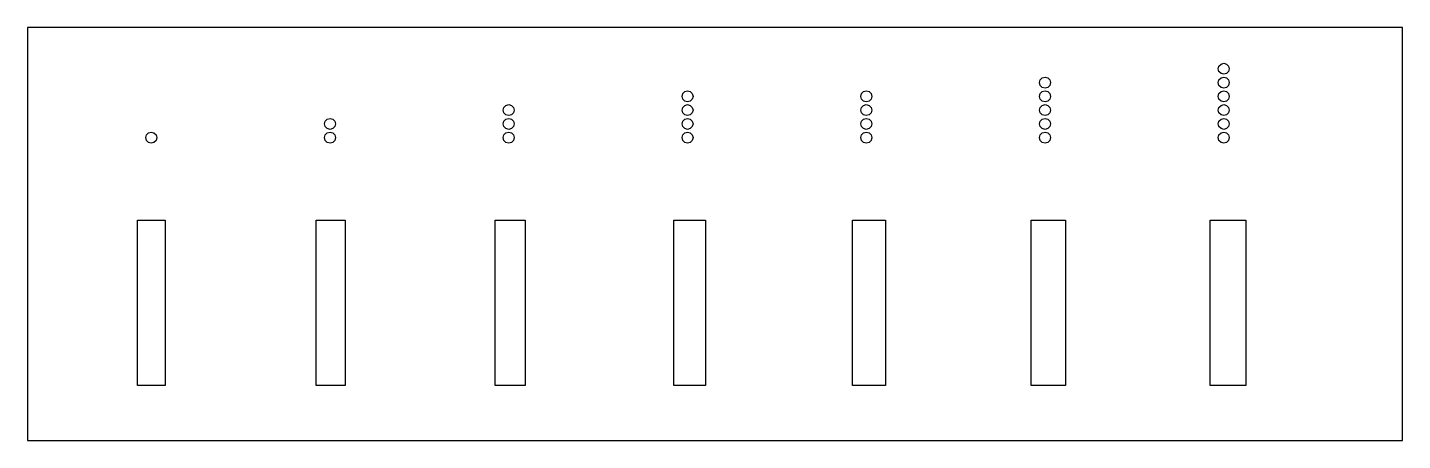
# Model space of a CAD drawing. Header units: metres. Extents: x 0 to 100, y 0 to 30.
import ezdxf

# ---------------------------------------------------------------- set-up
doc = ezdxf.new("R2010")
doc.units = ezdxf.units.M

msp = doc.modelspace()

# ---------------------------------------------------------------- linework, layer by layer
for p, q in [((100, 30), (0, 30)), ((0, 30), (0, 0)), ((100, 0), (100, 30)), ((86.6, 27), (86.6536, 27.2)), ((86.6536, 26.8), (86.6, 27)), ((86.6536, 27.2), (86.8, 27.3464)), ((86.8, 27.3464), (87, 27.4)), ((87, 27.4), (87.2, 27.3464)), ((87.2, 27.3464), (87.3464, 27.2)), ((87.3464, 27.2), (87.4, 27)), ((87.4, 27), (87.3464, 26.8)), ((73.6, 26), (73.6536, 26.2)), ((73.6536, 25.8), (73.6, 26)), ((73.6536, 26.2), (73.8, 26.3464)), ((73.8, 26.3464), (74, 26.4)), ((74, 26.4), (74.2, 26.3464)), ((74.2, 26.3464), (74.3464, 26.2)), ((74.3464, 26.2), (74.4, 26)), ((74.4, 26), (74.3464, 25.8)), ((86.6, 26), (86.6536, 26.2)), ((86.6536, 25.8), (86.6, 26)), ((86.8, 26.6536), (86.6536, 26.8)), ((86.6536, 26.2), (86.8, 26.3464)), ((87, 26.6), (86.8, 26.6536)), ((86.8, 26.3464), (87, 26.4)), ((87.2, 26.6536), (87, 26.6)), ((87, 26.4), (87.2, 26.3464)), ((87.3464, 26.8), (87.2, 26.6536)), ((87.2, 26.3464), (87.3464, 26.2)), ((87.3464, 26.2), (87.4, 26)), ((87.4, 26), (87.3464, 25.8)), ((47.6, 25), (47.6536, 25.2)), ((47.6536, 24.8), (47.6, 25)), ((47.6536, 25.2), (47.8, 25.3464)), ((47.8, 25.3464), (48, 25.4)), ((48, 25.4), (48.2, 25.3464)), ((48.2, 25.3464), (48.3464, 25.2)), ((48.3464, 25.2), (48.4, 25)), ((48.4, 25), (48.3464, 24.8)), ((60.6, 25), (60.6536, 25.2)), ((60.6536, 24.8), (60.6, 25)), ((60.6536, 25.2), (60.8, 25.3464)), ((60.8, 25.3464), (61, 25.4)), ((61, 25.4), (61.2, 25.3464)), ((61.2, 25.3464), (61.3464, 25.2)), ((61.3464, 25.2), (61.4, 25)), ((61.4, 25), (61.3464, 24.8)), ((73.6, 25), (73.6536, 25.2)), ((73.6536, 24.8), (73.6, 25)), ((73.8, 25.6536), (73.6536, 25.8)), ((73.6536, 25.2), (73.8, 25.3464)), ((74, 25.6), (73.8, 25.6536)), ((73.8, 25.3464), (74, 25.4)), ((74.2, 25.6536), (74, 25.6)), ((74, 25.4), (74.2, 25.3464)), ((74.3464, 25.8), (74.2, 25.6536)), ((74.2, 25.3464), (74.3464, 25.2)), ((74.3464, 25.2), (74.4, 25)), ((74.4, 25), (74.3464, 24.8)), ((86.6, 25), (86.6536, 25.2)), ((86.6536, 24.8), (86.6, 25)), ((86.8, 25.6536), (86.6536, 25.8)), ((86.6536, 25.2), (86.8, 25.3464)), ((87, 25.6), (86.8, 25.6536)), ((86.8, 25.3464), (87, 25.4)), ((87.2, 25.6536), (87, 25.6)), ((87, 25.4), (87.2, 25.3464)), ((87.3464, 25.8), (87.2, 25.6536)), ((87.2, 25.3464), (87.3464, 25.2)), ((87.3464, 25.2), (87.4, 25)), ((87.4, 25), (87.3464, 24.8)), ((34.6, 24), (34.6536, 24.2)), ((34.6536, 23.8), (34.6, 24)), ((34.6536, 24.2), (34.8, 24.3464)), ((34.8, 24.3464), (35, 24.4)), ((35, 24.4), (35.2, 24.3464)), ((35.2, 24.3464), (35.3464, 24.2)), ((35.3464, 24.2), (35.4, 24)), ((35.4, 24), (35.3464, 23.8)), ((47.6, 24), (47.6536, 24.2)), ((47.6536, 23.8), (47.6, 24)), ((47.8, 24.6536), (47.6536, 24.8)), ((47.6536, 24.2), (47.8, 24.3464)), ((48, 24.6), (47.8, 24.6536)), ((47.8, 24.3464), (48, 24.4)), ((48.2, 24.6536), (48, 24.6)), ((48, 24.4), (48.2, 24.3464)), ((48.3464, 24.8), (48.2, 24.6536)), ((48.2, 24.3464), (48.3464, 24.2)), ((48.3464, 24.2), (48.4, 24)), ((48.4, 24), (48.3464, 23.8)), ((60.6, 24), (60.6536, 24.2)), ((60.6536, 23.8), (60.6, 24)), ((60.8, 24.6536), (60.6536, 24.8)), ((60.6536, 24.2), (60.8, 24.3464)), ((61, 24.6), (60.8, 24.6536)), ((60.8, 24.3464), (61, 24.4)), ((61.2, 24.6536), (61, 24.6)), ((61, 24.4), (61.2, 24.3464)), ((61.3464, 24.8), (61.2, 24.6536)), ((61.2, 24.3464), (61.3464, 24.2)), ((61.3464, 24.2), (61.4, 24)), ((61.4, 24), (61.3464, 23.8)), ((73.6, 24), (73.6536, 24.2)), ((73.6536, 23.8), (73.6, 24)), ((73.8, 24.6536), (73.6536, 24.8)), ((73.6536, 24.2), (73.8, 24.3464)), ((74, 24.6), (73.8, 24.6536)), ((73.8, 24.3464), (74, 24.4)), ((74.2, 24.6536), (74, 24.6)), ((74, 24.4), (74.2, 24.3464)), ((74.3464, 24.8), (74.2, 24.6536)), ((74.2, 24.3464), (74.3464, 24.2)), ((74.3464, 24.2), (74.4, 24)), ((74.4, 24), (74.3464, 23.8)), ((86.6, 24), (86.6536, 24.2)), ((86.6536, 23.8), (86.6, 24)), ((86.8, 24.6536), (86.6536, 24.8)), ((86.6536, 24.2), (86.8, 24.3464)), ((87, 24.6), (86.8, 24.6536)), ((86.8, 24.3464), (87, 24.4)), ((87.2, 24.6536), (87, 24.6)), ((87, 24.4), (87.2, 24.3464)), ((87.3464, 24.8), (87.2, 24.6536)), ((87.2, 24.3464), (87.3464, 24.2)), ((87.3464, 24.2), (87.4, 24)), ((87.4, 24), (87.3464, 23.8)), ((21.6, 23), (21.6536, 23.2)), ((21.6536, 22.8), (21.6, 23)), ((21.6536, 23.2), (21.8, 23.3464)), ((21.8, 23.3464), (22, 23.4)), ((22, 23.4), (22.2, 23.3464)), ((22.2, 23.3464), (22.3464, 23.2)), ((22.3464, 23.2), (22.4, 23)), ((22.4, 23), (22.3464, 22.8)), ((34.6, 23), (34.6536, 23.2)), ((34.6536, 22.8), (34.6, 23)), ((34.8, 23.6536), (34.6536, 23.8)), ((34.6536, 23.2), (34.8, 23.3464)), ((35, 23.6), (34.8, 23.6536)), ((34.8, 23.3464), (35, 23.4)), ((35.2, 23.6536), (35, 23.6)), ((35, 23.4), (35.2, 23.3464)), ((35.3464, 23.8), (35.2, 23.6536)), ((35.2, 23.3464), (35.3464, 23.2)), ((35.3464, 23.2), (35.4, 23)), ((35.4, 23), (35.3464, 22.8)), ((47.6, 23), (47.6536, 23.2)), ((47.6536, 22.8), (47.6, 23)), ((47.8, 23.6536), (47.6536, 23.8)), ((47.6536, 23.2), (47.8, 23.3464)), ((48, 23.6), (47.8, 23.6536)), ((47.8, 23.3464), (48, 23.4)), ((48.2, 23.6536), (48, 23.6)), ((48, 23.4), (48.2, 23.3464)), ((48.3464, 23.8), (48.2, 23.6536)), ((48.2, 23.3464), (48.3464, 23.2)), ((48.3464, 23.2), (48.4, 23)), ((48.4, 23), (48.3464, 22.8)), ((60.6, 23), (60.6536, 23.2)), ((60.6536, 22.8), (60.6, 23)), ((60.8, 23.6536), (60.6536, 23.8)), ((60.6536, 23.2), (60.8, 23.3464)), ((61, 23.6), (60.8, 23.6536)), ((60.8, 23.3464), (61, 23.4)), ((61.2, 23.6536), (61, 23.6)), ((61, 23.4), (61.2, 23.3464)), ((61.3464, 23.8), (61.2, 23.6536)), ((61.2, 23.3464), (61.3464, 23.2)), ((61.3464, 23.2), (61.4, 23)), ((61.4, 23), (61.3464, 22.8)), ((73.6, 23), (73.6536, 23.2)), ((73.6536, 22.8), (73.6, 23)), ((73.8, 23.6536), (73.6536, 23.8)), ((73.6536, 23.2), (73.8, 23.3464)), ((74, 23.6), (73.8, 23.6536)), ((73.8, 23.3464), (74, 23.4)), ((74.2, 23.6536), (74, 23.6)), ((74, 23.4), (74.2, 23.3464)), ((74.3464, 23.8), (74.2, 23.6536)), ((74.2, 23.3464), (74.3464, 23.2)), ((74.3464, 23.2), (74.4, 23)), ((74.4, 23), (74.3464, 22.8)), ((86.6, 23), (86.6536, 23.2)), ((86.6536, 22.8), (86.6, 23)), ((86.8, 23.6536), (86.6536, 23.8)), ((86.6536, 23.2), (86.8, 23.3464)), ((87, 23.6), (86.8, 23.6536)), ((86.8, 23.3464), (87, 23.4)), ((87.2, 23.6536), (87, 23.6)), ((87, 23.4), (87.2, 23.3464)), ((87.3464, 23.8), (87.2, 23.6536)), ((87.2, 23.3464), (87.3464, 23.2)), ((87.3464, 23.2), (87.4, 23)), ((87.4, 23), (87.3464, 22.8)), ((8.6, 22), (8.6536, 22.2)), ((8.6536, 21.8), (8.6, 22)), ((8.6536, 22.2), (8.8, 22.3464)), ((8.8, 22.3464), (9, 22.4)), ((9, 22.4), (9.2, 22.3464)), ((9.2, 22.3464), (9.3464, 22.2)), ((9.3464, 22.2), (9.4, 22)), ((9.4, 22), (9.3464, 21.8)), ((21.6, 22), (21.6536, 22.2)), ((21.6536, 21.8), (21.6, 22)), ((21.8, 22.6536), (21.6536, 22.8)), ((21.6536, 22.2), (21.8, 22.3464)), ((22, 22.6), (21.8, 22.6536)), ((21.8, 22.3464), (22, 22.4)), ((22.2, 22.6536), (22, 22.6)), ((22, 22.4), (22.2, 22.3464)), ((22.3464, 22.8), (22.2, 22.6536)), ((22.2, 22.3464), (22.3464, 22.2)), ((22.3464, 22.2), (22.4, 22)), ((22.4, 22), (22.3464, 21.8)), ((34.6, 22), (34.6536, 22.2)), ((34.6536, 21.8), (34.6, 22)), ((34.8, 22.6536), (34.6536, 22.8)), ((34.6536, 22.2), (34.8, 22.3464)), ((35, 22.6), (34.8, 22.6536)), ((34.8, 22.3464), (35, 22.4)), ((35.2, 22.6536), (35, 22.6)), ((35, 22.4), (35.2, 22.3464)), ((35.3464, 22.8), (35.2, 22.6536)), ((35.2, 22.3464), (35.3464, 22.2)), ((35.3464, 22.2), (35.4, 22)), ((35.4, 22), (35.3464, 21.8)), ((47.6, 22), (47.6536, 22.2)), ((47.6536, 21.8), (47.6, 22)), ((47.8, 22.6536), (47.6536, 22.8)), ((47.6536, 22.2), (47.8, 22.3464)), ((48, 22.6), (47.8, 22.6536)), ((47.8, 22.3464), (48, 22.4)), ((48.2, 22.6536), (48, 22.6)), ((48, 22.4), (48.2, 22.3464)), ((48.3464, 22.8), (48.2, 22.6536)), ((48.2, 22.3464), (48.3464, 22.2)), ((48.3464, 22.2), (48.4, 22)), ((48.4, 22), (48.3464, 21.8)), ((60.6, 22), (60.6536, 22.2)), ((60.6536, 21.8), (60.6, 22)), ((60.8, 22.6536), (60.6536, 22.8)), ((60.6536, 22.2), (60.8, 22.3464)), ((61, 22.6), (60.8, 22.6536)), ((60.8, 22.3464), (61, 22.4)), ((61.2, 22.6536), (61, 22.6)), ((61, 22.4), (61.2, 22.3464)), ((61.3464, 22.8), (61.2, 22.6536)), ((61.2, 22.3464), (61.3464, 22.2)), ((61.3464, 22.2), (61.4, 22)), ((61.4, 22), (61.3464, 21.8)), ((73.6, 22), (73.6536, 22.2)), ((73.6536, 21.8), (73.6, 22)), ((73.8, 22.6536), (73.6536, 22.8)), ((73.6536, 22.2), (73.8, 22.3464)), ((74, 22.6), (73.8, 22.6536)), ((73.8, 22.3464), (74, 22.4)), ((74.2, 22.6536), (74, 22.6)), ((74, 22.4), (74.2, 22.3464)), ((74.3464, 22.8), (74.2, 22.6536)), ((74.2, 22.3464), (74.3464, 22.2)), ((74.3464, 22.2), (74.4, 22)), ((74.4, 22), (74.3464, 21.8)), ((86.6, 22), (86.6536, 22.2)), ((86.6536, 21.8), (86.6, 22)), ((86.8, 22.6536), (86.6536, 22.8)), ((86.6536, 22.2), (86.8, 22.3464)), ((87, 22.6), (86.8, 22.6536)), ((86.8, 22.3464), (87, 22.4)), ((87.2, 22.6536), (87, 22.6)), ((87, 22.4), (87.2, 22.3464)), ((87.3464, 22.8), (87.2, 22.6536)), ((87.2, 22.3464), (87.3464, 22.2)), ((87.3464, 22.2), (87.4, 22)), ((87.4, 22), (87.3464, 21.8)), ((8.8, 21.6536), (8.6536, 21.8)), ((9, 21.6), (8.8, 21.6536)), ((9.2, 21.6536), (9, 21.6)), ((9.3464, 21.8), (9.2, 21.6536)), ((21.8, 21.6536), (21.6536, 21.8)), ((22, 21.6), (21.8, 21.6536)), ((22.2, 21.6536), (22, 21.6)), ((22.3464, 21.8), (22.2, 21.6536)), ((34.8, 21.6536), (34.6536, 21.8)), ((35, 21.6), (34.8, 21.6536)), ((35.2, 21.6536), (35, 21.6)), ((35.3464, 21.8), (35.2, 21.6536)), ((47.8, 21.6536), (47.6536, 21.8)), ((48, 21.6), (47.8, 21.6536)), ((48.2, 21.6536), (48, 21.6)), ((48.3464, 21.8), (48.2, 21.6536)), ((60.8, 21.6536), (60.6536, 21.8)), ((61, 21.6), (60.8, 21.6536)), ((61.2, 21.6536), (61, 21.6)), ((61.3464, 21.8), (61.2, 21.6536)), ((73.8, 21.6536), (73.6536, 21.8)), ((74, 21.6), (73.8, 21.6536)), ((74.2, 21.6536), (74, 21.6)), ((74.3464, 21.8), (74.2, 21.6536)), ((86.8, 21.6536), (86.6536, 21.8)), ((87, 21.6), (86.8, 21.6536)), ((87.2, 21.6536), (87, 21.6)), ((87.3464, 21.8), (87.2, 21.6536)), ((8, 4), (8, 16)), ((8, 16), (10, 16)), ((10, 16), (10, 4)), ((21, 4), (21, 16)), ((21, 16), (23.1, 16)), ((23.1, 16), (23.1, 4)), ((34, 4), (34, 16)), ((34, 16), (36.2, 16)), ((36.2, 16), (36.2, 4)), ((47, 4), (47, 16)), ((47, 16), (49.3, 16)), ((49.3, 16), (49.3, 4)), ((60, 4), (60, 16)), ((60, 16), (62.4, 16)), ((62.4, 16), (62.4, 4)), ((73, 4), (73, 16)), ((73, 16), (75.5, 16)), ((75.5, 16), (75.5, 4)), ((86, 4), (86, 16)), ((86, 16), (88.6, 16)), ((88.6, 16), (88.6, 4)), ((10, 4), (8, 4)), ((23.1, 4), (21, 4)), ((36.2, 4), (34, 4)), ((49.3, 4), (47, 4)), ((62.4, 4), (60, 4)), ((75.5, 4), (73, 4)), ((88.6, 4), (86, 4)), ((0, 0), (100, 0))]:
    msp.add_line(p, q)

doc.saveas('drawing.dxf')
